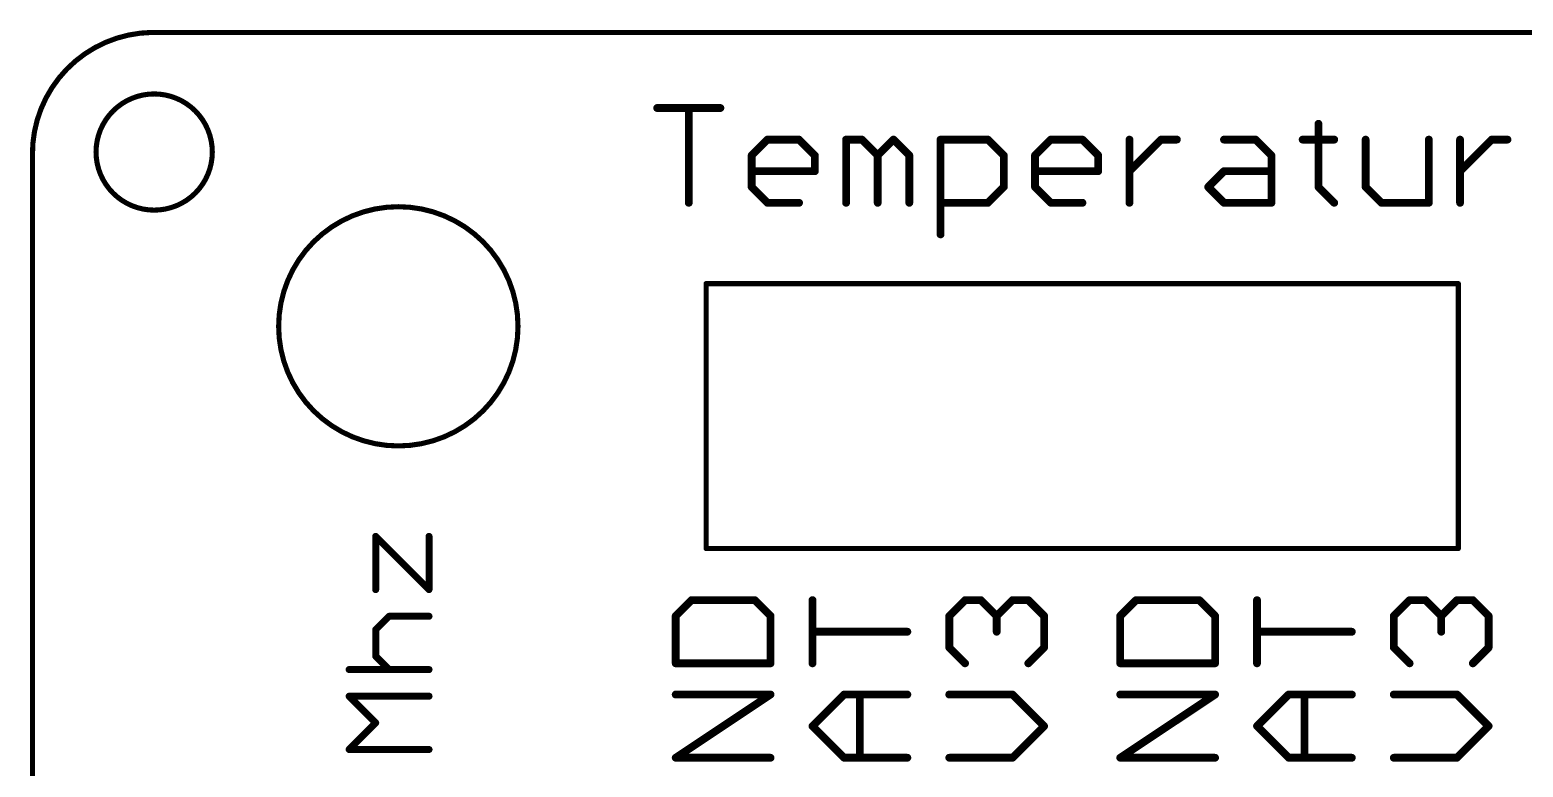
# Model space of a CAD drawing. Extents: x 1 to 175, y -47 to 184.
# Drawn here: x 1.22 to 44.89, y 71.6 to 93.18 of the extents above; entities that cross this region are included whole.
import ezdxf

# ---------------------------------------------------------------- set-up
doc = ezdxf.new("R2010")
doc.units = 0
doc.layers.add('20', color=53, linetype='CONTINUOUS')

msp = doc.modelspace()

# ---------------------------------------------------------------- linework, layer by layer
at = {"layer": '20'}
for points, const_width in [([(4.8, 93.1, 0.4142), (1.3, 89.5)], 0.15), ([(4.8, 93.1375, 1), (4.8, 93.0625)], 0.075), ([(4.8005, 93.0625, 1), (4.7995, 93.1375)], 0.075), ([(4.86, 87.9, 1), (4.86, 91.3, 1), (4.86, 87.9)], 0.15), ([(19.5699, 90.9452, 1), (19.5699, 90.8309)], 0.1143), ([(20.5516, 90.8881, 1), (20.4373, 90.8881)], 0.1143), ([(21.4191, 90.8309, 1), (21.4191, 90.9452)], 0.1143), ([(38.9655, 90.4258, 1), (38.8512, 90.4258)], 0.1143), ([(22.7946, 90.0206, 1), (22.7946, 89.9063)], 0.1143), ([(22.835, 89.9231, 1), (22.7541, 90.0039)], 0.1143), ([(23.7596, 90.0039, 1), (23.6787, 89.9231)], 0.1143), ([(23.7191, 89.9063, 1), (23.7191, 90.0206)], 0.1143), ([(25.0946, 90.0206, 1), (25.0946, 89.9063)], 0.1143), ([(25.1518, 89.9635, 1), (25.0375, 89.9635)], 0.1143), ([(25.5973, 90.0039, 1), (25.5165, 89.9231)], 0.1143), ([(25.5569, 89.9063, 1), (25.5569, 90.0206)], 0.1143), ([(26.5219, 90.0039, 1), (26.4411, 89.9231)], 0.1143), ([(26.5219, 89.9231, 1), (26.4411, 90.0039)], 0.1143), ([(27.9141, 89.9635, 1), (27.7998, 89.9635)], 0.1143), ([(27.857, 90.0206, 1), (27.857, 89.9063)], 0.1143), ([(29.2843, 90.0039, 1), (29.2035, 89.9231)], 0.1143), ([(29.2439, 89.9063, 1), (29.2439, 90.0206)], 0.1143), ([(31.0816, 90.0206, 1), (31.0816, 89.9063)], 0.1143), ([(31.122, 89.9231, 1), (31.0412, 90.0039)], 0.1143), ([(32.0466, 90.0039, 1), (31.9658, 89.9231)], 0.1143), ([(32.0062, 89.9063, 1), (32.0062, 90.0206)], 0.1143), ([(33.4389, 89.9635, 1), (33.3246, 89.9635)], 0.1143), ([(34.3063, 90.0206, 1), (34.3063, 89.9063)], 0.1143), ([(34.3467, 89.9231, 1), (34.2659, 90.0039)], 0.1143), ([(34.7686, 89.9063, 1), (34.7686, 90.0206)], 0.1143), ([(36.146, 90.0206, 1), (36.146, 89.9063)], 0.1143), ([(37.111, 90.0039, 1), (37.0301, 89.9231)], 0.1143), ([(37.0706, 89.9063, 1), (37.0706, 90.0206)], 0.1143), ([(38.446, 90.0206, 1), (38.446, 89.9063)], 0.1143), ([(39.3706, 89.9063, 1), (39.3706, 90.0206)], 0.1143), ([(40.3447, 89.9635, 1), (40.2304, 89.9635)], 0.1143), ([(42.1939, 89.9635, 1), (42.0796, 89.9635)], 0.1143), ([(43.1071, 89.9635, 1), (42.9928, 89.9635)], 0.1143), ([(43.9745, 90.0206, 1), (43.9745, 89.9063)], 0.1143), ([(44.015, 89.9231, 1), (43.9341, 90.0039)], 0.1143), ([(44.4368, 89.9063, 1), (44.4368, 90.0206)], 0.1143), ([(1.3375, 89.5, 1), (1.2625, 89.5)], 0.075), ([(1.2625, 89.4995, 1), (1.3375, 89.5005)], 0.075), ([(22.3894, 89.5012, 1), (22.2751, 89.5012)], 0.1143), ([(22.2919, 89.5416, 1), (22.3727, 89.4608)], 0.1143), ([(24.2386, 89.5012, 1), (24.1243, 89.5012)], 0.1143), ([(24.141, 89.4608, 1), (24.2219, 89.5416)], 0.1143), ([(26.0764, 89.5012, 1), (25.9621, 89.5012)], 0.1143), ([(25.9788, 89.5416, 1), (26.0596, 89.4608)], 0.1143), ([(25.9788, 89.4608, 1), (26.0596, 89.5416)], 0.1143), ([(27.0009, 89.5012, 1), (26.8866, 89.5012)], 0.1143), ([(26.9034, 89.4608, 1), (26.9842, 89.5416)], 0.1143), ([(29.7633, 89.5012, 1), (29.649, 89.5012)], 0.1143), ([(29.6657, 89.4608, 1), (29.7466, 89.5416)], 0.1143), ([(30.5789, 89.5416, 1), (30.6598, 89.4608)], 0.1143), ([(30.6765, 89.5012, 1), (30.5622, 89.5012)], 0.1143), ([(32.5257, 89.5012, 1), (32.4114, 89.5012)], 0.1143), ([(32.4281, 89.4608, 1), (32.5089, 89.5416)], 0.1143), ([(37.59, 89.5012, 1), (37.4757, 89.5012)], 0.1143), ([(37.4924, 89.4608, 1), (37.5733, 89.5416)], 0.1143), ([(22.3323, 89.096, 1), (22.3323, 88.9817)], 0.1143), ([(24.1243, 89.0389, 1), (24.2386, 89.0389)], 0.1143), ([(24.1814, 88.9817, 1), (24.1814, 89.096)], 0.1143), ([(30.6193, 89.096, 1), (30.6193, 88.9817)], 0.1143), ([(32.4114, 89.0389, 1), (32.5257, 89.0389)], 0.1143), ([(32.4685, 88.9817, 1), (32.4685, 89.096)], 0.1143), ([(33.3413, 89.0793, 1), (33.4221, 88.9985)], 0.1143), ([(36.146, 89.096, 1), (36.146, 88.9817)], 0.1143), ([(36.1864, 88.9985, 1), (36.1055, 89.0793)], 0.1143), ([(37.5328, 88.9817, 1), (37.5328, 89.096)], 0.1143), ([(43.0095, 89.0793, 1), (43.0904, 88.9985)], 0.1143), ([(22.3727, 88.617, 1), (22.2919, 88.5362)], 0.1143), ([(29.7466, 88.5362, 1), (29.6657, 88.617)], 0.1143), ([(30.6598, 88.617, 1), (30.5789, 88.5362)], 0.1143), ([(35.7241, 88.617, 1), (35.6433, 88.5362)], 0.1143), ([(35.6433, 88.617, 1), (35.7241, 88.5362)], 0.1143), ([(38.9487, 88.617, 1), (38.8679, 88.5362)], 0.1143), ([(40.328, 88.617, 1), (40.2472, 88.5362)], 0.1143), ([(22.2751, 88.5766, 1), (22.3894, 88.5766)], 0.1143), ([(22.7946, 88.1714, 1), (22.7946, 88.0572)], 0.1143), ([(23.7191, 88.0572, 1), (23.7191, 88.1714)], 0.1143), ([(27.857, 88.1714, 1), (27.857, 88.0572)], 0.1143), ([(29.2439, 88.0572, 1), (29.2439, 88.1714)], 0.1143), ([(29.649, 88.5766, 1), (29.7633, 88.5766)], 0.1143), ([(30.5622, 88.5766, 1), (30.6765, 88.5766)], 0.1143), ([(31.0816, 88.1714, 1), (31.0816, 88.0572)], 0.1143), ([(32.0062, 88.0572, 1), (32.0062, 88.1714)], 0.1143), ([(36.146, 88.1714, 1), (36.146, 88.0572)], 0.1143), ([(37.5328, 88.0572, 1), (37.5328, 88.1714)], 0.1143), ([(38.8512, 88.5766, 1), (38.9655, 88.5766)], 0.1143), ([(40.2304, 88.5766, 1), (40.3447, 88.5766)], 0.1143), ([(40.7499, 88.1714, 1), (40.7499, 88.0572)], 0.1143), ([(42.1368, 88.0572, 1), (42.1368, 88.1714)], 0.1143), ([(12, 81, 1), (12, 88, 1), (12, 81)], 0.15), ([(20.4373, 88.1143, 1), (20.5516, 88.1143)], 0.1143), ([(22.7541, 88.0739, 1), (22.835, 88.1547)], 0.1143), ([(25.0375, 88.1143, 1), (25.1518, 88.1143)], 0.1143), ([(25.9621, 88.1143, 1), (26.0764, 88.1143)], 0.1143), ([(26.8866, 88.1143, 1), (27.0009, 88.1143)], 0.1143), ([(29.2035, 88.1547, 1), (29.2843, 88.0739)], 0.1143), ([(31.0412, 88.0739, 1), (31.122, 88.1547)], 0.1143), ([(33.3246, 88.1143, 1), (33.4389, 88.1143)], 0.1143), ([(36.1055, 88.0739, 1), (36.1864, 88.1547)], 0.1143), ([(37.4757, 88.1143, 1), (37.59, 88.1143)], 0.1143), ([(39.3302, 88.0739, 1), (39.411, 88.1547)], 0.1143), ([(40.7095, 88.0739, 1), (40.7903, 88.1547)], 0.1143), ([(42.0796, 88.1143, 1), (42.1939, 88.1143)], 0.1143), ([(42.9928, 88.1143, 1), (43.1071, 88.1143)], 0.1143), ([(27.7998, 87.1897, 1), (27.9141, 87.1897)], 0.1143), ([(21, 85.7875, 1), (21, 85.7125)], 0.075), ([(21.0375, 85.75, 1), (20.9625, 85.75)], 0.075), ([(43.0375, 85.75, 1), (42.9625, 85.75)], 0.075), ([(43, 85.7125, 1), (43, 85.7875)], 0.075), ([(11.39, 78.3548, 1), (11.2884, 78.3548)], 0.1016), ([(11.3751, 78.3907, 1), (11.3033, 78.3189)], 0.1016), ([(12.9492, 78.3548, 1), (12.8476, 78.3548)], 0.1016), ([(21, 78.0375, 1), (21, 77.9625)], 0.075), ([(20.9625, 78, 1), (21.0375, 78)], 0.075), ([(42.9625, 78, 1), (43.0375, 78)], 0.075), ([(43, 77.9625, 1), (43, 78.0375)], 0.075), ([(12.8625, 76.7597, 1), (12.9343, 76.8315)], 0.1016), ([(11.2884, 76.7956, 1), (11.39, 76.7956)], 0.1016), ([(12.8476, 76.7956, 1), (12.9492, 76.7956)], 0.1016), ([(20.5742, 76.5453, 1), (20.5742, 76.431)], 0.1143), ([(20.6146, 76.4478, 1), (20.5338, 76.5286)], 0.1143), ([(22.4638, 76.5286, 1), (22.383, 76.4478)], 0.1143), ([(22.4234, 76.431, 1), (22.4234, 76.5453)], 0.1143), ([(24.1691, 76.4882, 1), (24.0548, 76.4882)], 0.1143), ([(28.5742, 76.5453, 1), (28.5742, 76.431)], 0.1143), ([(28.6146, 76.4478, 1), (28.5338, 76.5286)], 0.1143), ([(29.0769, 76.5286, 1), (28.9961, 76.4478)], 0.1143), ([(29.0365, 76.431, 1), (29.0365, 76.5453)], 0.1143), ([(29.9611, 76.5453, 1), (29.9611, 76.431)], 0.1143), ([(30.0015, 76.4478, 1), (29.9207, 76.5286)], 0.1143), ([(30.4638, 76.5286, 1), (30.383, 76.4478)], 0.1143), ([(30.4234, 76.431, 1), (30.4234, 76.5453)], 0.1143), ([(33.5742, 76.5453, 1), (33.5742, 76.431)], 0.1143), ([(33.6146, 76.4478, 1), (33.5338, 76.5286)], 0.1143), ([(35.4638, 76.5286, 1), (35.383, 76.4478)], 0.1143), ([(35.4234, 76.431, 1), (35.4234, 76.5453)], 0.1143), ([(37.1691, 76.4882, 1), (37.0548, 76.4882)], 0.1143), ([(41.5742, 76.5453, 1), (41.5742, 76.431)], 0.1143), ([(41.6146, 76.4478, 1), (41.5338, 76.5286)], 0.1143), ([(42.0769, 76.5286, 1), (41.9961, 76.4478)], 0.1143), ([(42.0365, 76.431, 1), (42.0365, 76.5453)], 0.1143), ([(42.9611, 76.5453, 1), (42.9611, 76.431)], 0.1143), ([(43.0015, 76.4478, 1), (42.9207, 76.5286)], 0.1143), ([(43.4638, 76.5286, 1), (43.383, 76.4478)], 0.1143), ([(43.4234, 76.431, 1), (43.4234, 76.5453)], 0.1143), ([(11.729, 76.0668, 1), (11.729, 75.9652)], 0.1016), ([(11.7649, 75.9801, 1), (11.6931, 76.0519)], 0.1016), ([(12.8984, 75.9652, 1), (12.8984, 76.0668)], 0.1016), ([(20.0715, 76.0663, 1), (20.1523, 75.9855)], 0.1143), ([(20.1691, 76.0259, 1), (20.0548, 76.0259)], 0.1143), ([(22.9428, 76.0259, 1), (22.8285, 76.0259)], 0.1143), ([(22.8453, 75.9855, 1), (22.9261, 76.0663)], 0.1143), ([(28.0715, 76.0663, 1), (28.1523, 75.9855)], 0.1143), ([(28.1691, 76.0259, 1), (28.0548, 76.0259)], 0.1143), ([(29.4584, 76.0663, 1), (29.5392, 75.9855)], 0.1143), ([(29.556, 76.0259, 1), (29.4417, 76.0259)], 0.1143), ([(29.4584, 75.9855, 1), (29.5392, 76.0663)], 0.1143), ([(30.9428, 76.0259, 1), (30.8285, 76.0259)], 0.1143), ([(30.8453, 75.9855, 1), (30.9261, 76.0663)], 0.1143), ([(33.0715, 76.0663, 1), (33.1523, 75.9855)], 0.1143), ([(33.1691, 76.0259, 1), (33.0548, 76.0259)], 0.1143), ([(35.9428, 76.0259, 1), (35.8285, 76.0259)], 0.1143), ([(35.8453, 75.9855, 1), (35.9261, 76.0663)], 0.1143), ([(41.0715, 76.0663, 1), (41.1523, 75.9855)], 0.1143), ([(41.1691, 76.0259, 1), (41.0548, 76.0259)], 0.1143), ([(42.556, 76.0259, 1), (42.4417, 76.0259)], 0.1143), ([(42.4584, 76.0663, 1), (42.5392, 75.9855)], 0.1143), ([(42.4584, 75.9855, 1), (42.5392, 76.0663)], 0.1143), ([(43.9428, 76.0259, 1), (43.8285, 76.0259)], 0.1143), ([(43.8453, 75.9855, 1), (43.9261, 76.0663)], 0.1143), ([(11.39, 75.6262, 1), (11.2884, 75.6262)], 0.1016), ([(11.3033, 75.6621, 1), (11.3751, 75.5903)], 0.1016), ([(24.1119, 75.6208, 1), (24.1119, 75.5065)], 0.1143), ([(26.8857, 75.5065, 1), (26.8857, 75.6208)], 0.1143), ([(29.4417, 75.5636, 1), (29.556, 75.5636)], 0.1143), ([(37.1119, 75.6208, 1), (37.1119, 75.5065)], 0.1143), ([(39.8857, 75.5065, 1), (39.8857, 75.6208)], 0.1143), ([(42.4417, 75.5636, 1), (42.556, 75.5636)], 0.1143), ([(28.1523, 75.1417, 1), (28.0715, 75.0609)], 0.1143), ([(28.0548, 75.1013, 1), (28.1691, 75.1013)], 0.1143), ([(30.8285, 75.1013, 1), (30.9428, 75.1013)], 0.1143), ([(30.9261, 75.0609, 1), (30.8453, 75.1417)], 0.1143), ([(41.1523, 75.1417, 1), (41.0715, 75.0609)], 0.1143), ([(41.0548, 75.1013, 1), (41.1691, 75.1013)], 0.1143), ([(43.8285, 75.1013, 1), (43.9428, 75.1013)], 0.1143), ([(43.9261, 75.0609, 1), (43.8453, 75.1417)], 0.1143), ([(11.3751, 74.8825, 1), (11.3033, 74.8107)], 0.1016), ([(11.2884, 74.8466, 1), (11.39, 74.8466)], 0.1016), ([(20.1119, 74.6962, 1), (20.1119, 74.5819)], 0.1143), ([(20.0548, 74.639, 1), (20.1691, 74.639)], 0.1143), ([(22.8285, 74.639, 1), (22.9428, 74.639)], 0.1143), ([(22.8857, 74.5819, 1), (22.8857, 74.6962)], 0.1143), ([(24.0548, 74.639, 1), (24.1691, 74.639)], 0.1143), ([(28.5338, 74.5986, 1), (28.6146, 74.6794)], 0.1143), ([(30.383, 74.6794, 1), (30.4638, 74.5986)], 0.1143), ([(33.1119, 74.6962, 1), (33.1119, 74.5819)], 0.1143), ([(33.0548, 74.639, 1), (33.1691, 74.639)], 0.1143), ([(35.8285, 74.639, 1), (35.9428, 74.639)], 0.1143), ([(35.8857, 74.5819, 1), (35.8857, 74.6962)], 0.1143), ([(37.0548, 74.639, 1), (37.1691, 74.639)], 0.1143), ([(41.5338, 74.5986, 1), (41.6146, 74.6794)], 0.1143), ([(43.383, 74.6794, 1), (43.4638, 74.5986)], 0.1143), ([(10.5596, 74.5076, 1), (10.5596, 74.406)], 0.1016), ([(11.6931, 74.4209, 1), (11.7649, 74.4927)], 0.1016), ([(12.8984, 74.406, 1), (12.8984, 74.5076)], 0.1016), ([(20.1119, 73.783, 1), (20.1119, 73.6687)], 0.1143), ([(22.9174, 73.6783, 1), (22.854, 73.7734)], 0.1143), ([(22.8857, 73.6687, 1), (22.8857, 73.783)], 0.1143), ([(25.0365, 73.783, 1), (25.0365, 73.6687)], 0.1143), ([(25.0769, 73.6854, 1), (24.9961, 73.7662)], 0.1143), ([(25.556, 73.7258, 1), (25.4417, 73.7258)], 0.1143), ([(26.8857, 73.6687, 1), (26.8857, 73.783)], 0.1143), ([(28.1119, 73.783, 1), (28.1119, 73.6687)], 0.1143), ([(30.0015, 73.7662, 1), (29.9207, 73.6854)], 0.1143), ([(29.9611, 73.6687, 1), (29.9611, 73.783)], 0.1143), ([(33.1119, 73.783, 1), (33.1119, 73.6687)], 0.1143), ([(35.9174, 73.6783, 1), (35.854, 73.7734)], 0.1143), ([(35.8857, 73.6687, 1), (35.8857, 73.783)], 0.1143), ([(38.0365, 73.783, 1), (38.0365, 73.6687)], 0.1143), ([(38.0769, 73.6854, 1), (37.9961, 73.7662)], 0.1143), ([(38.556, 73.7258, 1), (38.4417, 73.7258)], 0.1143), ([(39.8857, 73.6687, 1), (39.8857, 73.783)], 0.1143), ([(41.1119, 73.783, 1), (41.1119, 73.6687)], 0.1143), ([(43.0015, 73.7662, 1), (42.9207, 73.6854)], 0.1143), ([(42.9611, 73.6687, 1), (42.9611, 73.783)], 0.1143), ([(10.5955, 73.7131, 1), (10.5237, 73.6413)], 0.1016), ([(10.5596, 73.728, 1), (10.5596, 73.6264)], 0.1016), ([(12.8984, 73.6264, 1), (12.8984, 73.728)], 0.1016), ([(11.3751, 72.8617, 1), (11.3033, 72.9335)], 0.1016), ([(11.3033, 72.8617, 1), (11.3751, 72.9335)], 0.1016), ([(24.1523, 72.8417, 1), (24.0715, 72.7608)], 0.1143), ([(24.0715, 72.8417, 1), (24.1523, 72.7608)], 0.1143), ([(30.9261, 72.7608, 1), (30.8453, 72.8417)], 0.1143), ([(30.8453, 72.7608, 1), (30.9261, 72.8417)], 0.1143), ([(37.1523, 72.8417, 1), (37.0715, 72.7608)], 0.1143), ([(37.0715, 72.8417, 1), (37.1523, 72.7608)], 0.1143), ([(43.9261, 72.7608, 1), (43.8453, 72.8417)], 0.1143), ([(43.8453, 72.7608, 1), (43.9261, 72.8417)], 0.1143), ([(10.5596, 72.1688, 1), (10.5596, 72.0672)], 0.1016), ([(10.5237, 72.1539, 1), (10.5955, 72.0821)], 0.1016), ([(12.8984, 72.0672, 1), (12.8984, 72.1688)], 0.1016), ([(20.1119, 71.9338, 1), (20.1119, 71.8195)], 0.1143), ([(20.0802, 71.9242, 1), (20.1436, 71.8291)], 0.1143), ([(22.8857, 71.8195, 1), (22.8857, 71.9338)], 0.1143), ([(25.0365, 71.9338, 1), (25.0365, 71.8195)], 0.1143), ([(24.9961, 71.8362, 1), (25.0769, 71.9171)], 0.1143), ([(25.4417, 71.8767, 1), (25.556, 71.8767)], 0.1143), ([(26.8857, 71.8195, 1), (26.8857, 71.9338)], 0.1143), ([(28.1119, 71.9338, 1), (28.1119, 71.8195)], 0.1143), ([(29.9207, 71.9171, 1), (30.0015, 71.8362)], 0.1143), ([(29.9611, 71.8195, 1), (29.9611, 71.9338)], 0.1143), ([(33.1119, 71.9338, 1), (33.1119, 71.8195)], 0.1143), ([(33.0802, 71.9242, 1), (33.1436, 71.8291)], 0.1143), ([(35.8857, 71.8195, 1), (35.8857, 71.9338)], 0.1143), ([(38.0365, 71.9338, 1), (38.0365, 71.8195)], 0.1143), ([(37.9961, 71.8362, 1), (38.0769, 71.9171)], 0.1143), ([(38.4417, 71.8767, 1), (38.556, 71.8767)], 0.1143), ([(39.8857, 71.8195, 1), (39.8857, 71.9338)], 0.1143), ([(41.1119, 71.9338, 1), (41.1119, 71.8195)], 0.1143), ([(42.9207, 71.9171, 1), (43.0015, 71.8362)], 0.1143), ([(42.9611, 71.8195, 1), (42.9611, 71.9338)], 0.1143)]:
    msp.add_lwpolyline(points, format="xyb", dxfattribs=dict(at, const_width=const_width))
for points, const_width in [([(89.1, 93.1), (4.8, 93.1)], 0.15), ([(19.5699, 90.8881), (21.4191, 90.8881)], 0.2286), ([(20.4945, 88.1143), (20.4945, 90.8881)], 0.2286), ([(38.9083, 90.4258), (38.9083, 88.5766)], 0.2286), ([(22.3323, 89.5012), (22.7946, 89.9635)], 0.2286), ([(22.7946, 89.9635), (23.7191, 89.9635)], 0.2286), ([(23.7191, 89.9635), (24.1814, 89.5012)], 0.2286), ([(25.0946, 88.1143), (25.0946, 89.9635)], 0.2286), ([(25.0946, 89.9635), (25.5569, 89.9635)], 0.2286), ([(25.5569, 89.9635), (26.0192, 89.5012)], 0.2286), ([(26.0192, 89.5012), (26.4815, 89.9635)], 0.2286), ([(26.4815, 89.9635), (26.9438, 89.5012)], 0.2286), ([(27.857, 87.1897), (27.857, 89.9635)], 0.2286), ([(27.857, 89.9635), (29.2439, 89.9635)], 0.2286), ([(29.2439, 89.9635), (29.7062, 89.5012)], 0.2286), ([(30.6193, 89.5012), (31.0816, 89.9635)], 0.2286), ([(31.0816, 89.9635), (32.0062, 89.9635)], 0.2286), ([(32.0062, 89.9635), (32.4685, 89.5012)], 0.2286), ([(33.3817, 88.1143), (33.3817, 89.9635)], 0.2286), ([(33.3817, 89.0389), (34.3063, 89.9635)], 0.2286), ([(34.3063, 89.9635), (34.7686, 89.9635)], 0.2286), ([(36.146, 89.9635), (37.0706, 89.9635)], 0.2286), ([(37.0706, 89.9635), (37.5328, 89.5012)], 0.2286), ([(38.446, 89.9635), (39.3706, 89.9635)], 0.2286), ([(40.2876, 89.9635), (40.2876, 88.5766)], 0.2286), ([(42.1368, 88.1143), (42.1368, 89.9635)], 0.2286), ([(43.05, 88.1143), (43.05, 89.9635)], 0.2286), ([(43.05, 89.0389), (43.9745, 89.9635)], 0.2286), ([(43.9745, 89.9635), (44.4368, 89.9635)], 0.2286), ([(1.3, 52.3), (1.3, 89.5)], 0.15), ([(22.3323, 88.5766), (22.3323, 89.5012)], 0.2286), ([(24.1814, 89.5012), (24.1814, 89.0389)], 0.2286), ([(26.0192, 89.5012), (26.0192, 88.1143)], 0.2286), ([(26.9438, 89.5012), (26.9438, 88.1143)], 0.2286), ([(29.7062, 89.5012), (29.7062, 88.5766)], 0.2286), ([(30.6193, 88.5766), (30.6193, 89.5012)], 0.2286), ([(32.4685, 89.5012), (32.4685, 89.0389)], 0.2286), ([(37.5328, 89.5012), (37.5328, 88.1143)], 0.2286), ([(24.1814, 89.0389), (22.3323, 89.0389)], 0.2286), ([(32.4685, 89.0389), (30.6193, 89.0389)], 0.2286), ([(35.6837, 88.5766), (36.146, 89.0389)], 0.2286), ([(36.146, 89.0389), (37.5328, 89.0389)], 0.2286), ([(22.7946, 88.1143), (22.3323, 88.5766)], 0.2286), ([(29.7062, 88.5766), (29.2439, 88.1143)], 0.2286), ([(31.0816, 88.1143), (30.6193, 88.5766)], 0.2286), ([(36.146, 88.1143), (35.6837, 88.5766)], 0.2286), ([(38.9083, 88.5766), (39.3706, 88.1143)], 0.2286), ([(40.2876, 88.5766), (40.7499, 88.1143)], 0.2286), ([(23.7191, 88.1143), (22.7946, 88.1143)], 0.2286), ([(29.2439, 88.1143), (27.857, 88.1143)], 0.2286), ([(32.0062, 88.1143), (31.0816, 88.1143)], 0.2286), ([(37.5328, 88.1143), (36.146, 88.1143)], 0.2286), ([(40.7499, 88.1143), (42.1368, 88.1143)], 0.2286), ([(43, 85.75), (21, 85.75)], 0.15), ([(21, 85.75), (21, 78)], 0.15), ([(43, 78), (43, 85.75)], 0.15), ([(11.3392, 76.7956), (11.3392, 78.3548)], 0.2032), ([(11.3392, 78.3548), (12.8984, 76.7956)], 0.2032), ([(12.8984, 76.7956), (12.8984, 78.3548)], 0.2032), ([(21, 78), (43, 78)], 0.15), ([(20.5742, 76.4882), (20.1119, 76.0259)], 0.2286), ([(22.4234, 76.4882), (20.5742, 76.4882)], 0.2286), ([(22.8857, 76.0259), (22.4234, 76.4882)], 0.2286), ([(24.1119, 74.639), (24.1119, 76.4882)], 0.2286), ([(28.1119, 76.0259), (28.5742, 76.4882)], 0.2286), ([(28.5742, 76.4882), (29.0365, 76.4882)], 0.2286), ([(29.0365, 76.4882), (29.4988, 76.0259)], 0.2286), ([(29.4988, 76.0259), (29.9611, 76.4882)], 0.2286), ([(29.9611, 76.4882), (30.4234, 76.4882)], 0.2286), ([(30.4234, 76.4882), (30.8857, 76.0259)], 0.2286), ([(33.5742, 76.4882), (33.1119, 76.0259)], 0.2286), ([(35.4234, 76.4882), (33.5742, 76.4882)], 0.2286), ([(35.8857, 76.0259), (35.4234, 76.4882)], 0.2286), ([(37.1119, 74.639), (37.1119, 76.4882)], 0.2286), ([(41.1119, 76.0259), (41.5742, 76.4882)], 0.2286), ([(41.5742, 76.4882), (42.0365, 76.4882)], 0.2286), ([(42.0365, 76.4882), (42.4988, 76.0259)], 0.2286), ([(42.4988, 76.0259), (42.9611, 76.4882)], 0.2286), ([(42.9611, 76.4882), (43.4234, 76.4882)], 0.2286), ([(43.4234, 76.4882), (43.8857, 76.0259)], 0.2286), ([(11.3392, 75.6262), (11.729, 76.016)], 0.2032), ([(11.729, 76.016), (12.8984, 76.016)], 0.2032), ([(20.1119, 76.0259), (20.1119, 74.639)], 0.2286), ([(22.8857, 74.639), (22.8857, 76.0259)], 0.2286), ([(28.1119, 75.1013), (28.1119, 76.0259)], 0.2286), ([(29.4988, 76.0259), (29.4988, 75.5636)], 0.2286), ([(30.8857, 76.0259), (30.8857, 75.1013)], 0.2286), ([(33.1119, 76.0259), (33.1119, 74.639)], 0.2286), ([(35.8857, 74.639), (35.8857, 76.0259)], 0.2286), ([(41.1119, 75.1013), (41.1119, 76.0259)], 0.2286), ([(42.4988, 76.0259), (42.4988, 75.5636)], 0.2286), ([(43.8857, 76.0259), (43.8857, 75.1013)], 0.2286), ([(11.3392, 74.8466), (11.3392, 75.6262)], 0.2032), ([(26.8857, 75.5636), (24.1119, 75.5636)], 0.2286), ([(39.8857, 75.5636), (37.1119, 75.5636)], 0.2286), ([(28.5742, 74.639), (28.1119, 75.1013)], 0.2286), ([(30.8857, 75.1013), (30.4234, 74.639)], 0.2286), ([(41.5742, 74.639), (41.1119, 75.1013)], 0.2286), ([(43.8857, 75.1013), (43.4234, 74.639)], 0.2286), ([(11.729, 74.4568), (11.3392, 74.8466)], 0.2032), ([(20.1119, 74.639), (22.8857, 74.639)], 0.2286), ([(33.1119, 74.639), (35.8857, 74.639)], 0.2286), ([(10.5596, 74.4568), (12.8984, 74.4568)], 0.2032), ([(20.1119, 71.8767), (22.8857, 73.7258)], 0.2286), ([(22.8857, 73.7258), (20.1119, 73.7258)], 0.2286), ([(24.1119, 72.8012), (25.0365, 73.7258)], 0.2286), ([(25.0365, 73.7258), (26.8857, 73.7258)], 0.2286), ([(25.4988, 71.8767), (25.4988, 73.7258)], 0.2286), ([(29.9611, 73.7258), (28.1119, 73.7258)], 0.2286), ([(30.8857, 72.8012), (29.9611, 73.7258)], 0.2286), ([(33.1119, 71.8767), (35.8857, 73.7258)], 0.2286), ([(35.8857, 73.7258), (33.1119, 73.7258)], 0.2286), ([(37.1119, 72.8012), (38.0365, 73.7258)], 0.2286), ([(38.0365, 73.7258), (39.8857, 73.7258)], 0.2286), ([(38.4988, 71.8767), (38.4988, 73.7258)], 0.2286), ([(42.9611, 73.7258), (41.1119, 73.7258)], 0.2286), ([(43.8857, 72.8012), (42.9611, 73.7258)], 0.2286), ([(11.3392, 72.8976), (10.5596, 73.6772)], 0.2032), ([(10.5596, 73.6772), (12.8984, 73.6772)], 0.2032), ([(10.5596, 72.118), (11.3392, 72.8976)], 0.2032), ([(25.0365, 71.8767), (24.1119, 72.8012)], 0.2286), ([(29.9611, 71.8767), (30.8857, 72.8012)], 0.2286), ([(38.0365, 71.8767), (37.1119, 72.8012)], 0.2286), ([(42.9611, 71.8767), (43.8857, 72.8012)], 0.2286), ([(12.8984, 72.118), (10.5596, 72.118)], 0.2032), ([(22.8857, 71.8767), (20.1119, 71.8767)], 0.2286), ([(26.8857, 71.8767), (25.0365, 71.8767)], 0.2286), ([(28.1119, 71.8767), (29.9611, 71.8767)], 0.2286), ([(35.8857, 71.8767), (33.1119, 71.8767)], 0.2286), ([(39.8857, 71.8767), (38.0365, 71.8767)], 0.2286), ([(41.1119, 71.8767), (42.9611, 71.8767)], 0.2286)]:
    msp.add_lwpolyline(points, dxfattribs=dict(at, const_width=const_width))

doc.saveas('drawing.dxf')
